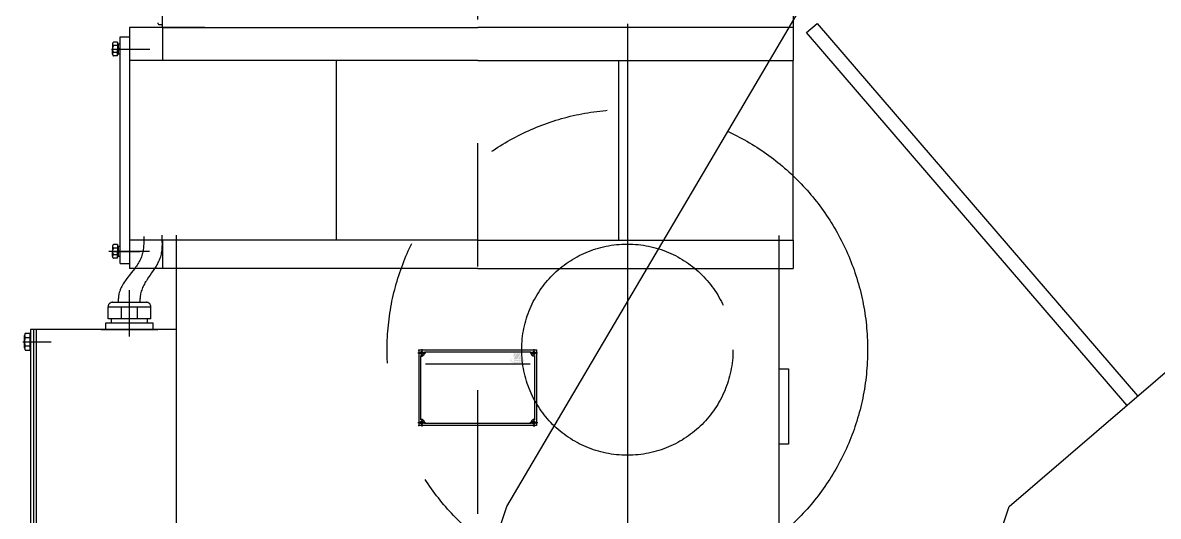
# Model space of a CAD drawing. Header units: millimetres. Extents: x 0 to 14700, y -398 to 10395.
# Drawn here: x 2421 to 3627, y 6252 to 6776 of the extents above; entities that cross this region are included whole.
import ezdxf

# ---------------------------------------------------------------- set-up
doc = ezdxf.new("R2010")
doc.units = ezdxf.units.MM
doc.header["$LTSCALE"] = 350
doc.linetypes.add('G', pattern=[2, 1.25, -0.25, 0.25, -0.25])
doc.linetypes.add('K', pattern=[2.5, 1.25, -0.25, 0.25, -0.25, 0.25, -0.25])
for name, color, linetype in [('01', 7, 'Continuous'), ('05', 142, 'G'), ('07', 6, 'K')]:
    doc.layers.add(name, color=color, linetype=linetype)

# ---------------------------------------------------------------- blocks, each defined once
blk = doc.blocks.new('A$C36681D4F')
at = {"layer": '01', "ltscale": 0.8}
for p, q in [((905.6, 1532.8), (2110.6, 2568.8)), ((701.8, 2046), (1042.1, 1650.1))]:
    blk.add_line(p, q, dxfattribs=at)
at = {"layer": '01', "color": 7, "linetype": 'Continuous', "ltscale": 0.8}
for p, q in [((372, 1532.8), (739, 2155.8)), ((690.4, 2036.2), (701.8, 2046)), ((1030.7, 1640.4), (690.4, 2036.2)), ((312, 1351.3), (372, 1532.8)), ((845.6, 1351.3), (905.6, 1532.8))]:
    blk.add_line(p, q, dxfattribs=at)
at = {"layer": '05', "ltscale": 0.8}
blk.add_line((500.1, 1750.3), (500.1, 249.1), dxfattribs=at)
blk = doc.blocks.new('wtrerwer')
at = {"layer": '07', "linetype": 'K', "ltscale": 1.5}
h = blk.add_hatch(color=6, dxfattribs=at)
h.paths.add_polyline_path([(3814.7, 5813.7), (3818.8, 5813.7), (3818.8, 5813.2), (3814.9, 5807), (3811.5, 5807), (3811.5, 5807.5)])
h.paths.add_polyline_path([(3811.5, 5808.8), (3811.5, 5813.7), (3814, 5813.7)], flags=17)
h.paths.add_polyline_path([(3815.7, 5807), (3818.8, 5812), (3818.8, 5807)])
h.paths.add_polyline_path([(3818.2, 5806.5), (3818.3, 5806.4), (3818.4, 5806.3), (3818.4, 5806.3), (3818.5, 5806.2), (3818.5, 5806.1), (3818.6, 5806), (3818.6, 5806), (3818.6, 5805.9), (3818.6, 5805.8), (3818.6, 5805.6), (3818.6, 5805.5), (3818.6, 5805.4), (3818.5, 5805.3), (3818.5, 5805.3), (3818.4, 5805.2), (3818.3, 5805.1, -0.084274), (3818.3, 5805.1), (3818.2, 5805), (3818.1, 5805), (3818, 5805), (3817.8, 5805), (3817.7, 5804.9), (3817.5, 5804.9), (3817.4, 5804.9), (3817.2, 5805), (3817.1, 5805), (3817, 5805), (3816.9, 5805), (3816.8, 5805.1, -0.084274), (3816.7, 5805.1), (3816.7, 5805.2), (3816.6, 5805.3), (3816.5, 5805.3), (3816.5, 5805.4), (3816.5, 5805.5), (3816.5, 5805.6), (3817.2, 5805.6), (3817.3, 5805.5), (3817.3, 5805.5), (3817.3, 5805.4), (3817.4, 5805.4), (3817.4, 5805.3), (3817.5, 5805.3), (3817.5, 5805.3), (3817.6, 5805.3), (3817.7, 5805.4), (3817.7, 5805.4), (3817.7, 5805.5), (3817.8, 5805.5), (3817.8, 5805.6), (3817.8, 5805.7), (3817.8, 5805.7), (3817.8, 5805.8), (3817.8, 5805.9), (3817.8, 5805.9), (3817.7, 5806), (3817.7, 5806), (3817.7, 5806.1), (3817.6, 5806.1), (3817.6, 5806.1), (3817.5, 5806.1), (3817.5, 5806.1), (3817.4, 5806.1), (3817.4, 5806.1), (3817.3, 5806.1), (3817.3, 5806), (3817.3, 5806), (3817.2, 5805.9), (3816.5, 5805.9), (3816.5, 5806), (3816.5, 5806), (3816.5, 5806.1), (3816.6, 5806.2), (3816.6, 5806.3), (3816.7, 5806.3), (3816.7, 5806.4), (3816.8, 5806.5), (3816.9, 5806.5), (3817, 5806.5), (3817.1, 5806.6, -0.052751), (3817.5, 5806.6, -0.052751), (3817.9, 5806.6), (3818, 5806.5), (3818.2, 5806.5)], flags=17)
h.paths.add_polyline_path([(3815.5, 5806.6), (3816.3, 5806.6), (3816.3, 5804.9), (3815.6, 5804.9), (3815.6, 5805.7), (3814.8, 5804.9), (3814.1, 5804.9), (3814.1, 5806.6), (3814.8, 5806.6), (3814.8, 5805.8)], flags=17)
h.paths.add_polyline_path([(3812.2, 5805.7), (3812, 5805.8), (3811.8, 5806), (3811.8, 5806.1), (3811.8, 5806.2), (3811.8, 5806.3), (3812, 5806.5), (3812.2, 5806.6), (3812.4, 5806.6), (3813.9, 5806.6), (3813.9, 5804.9), (3813.1, 5804.9), (3813.1, 5805.6), (3812.9, 5805.6), (3812.6, 5804.9), (3811.8, 5804.9)], flags=17)
h.paths.add_polyline_path([(3812.7, 5805.9), (3813.1, 5805.9), (3813.1, 5806.2), (3812.7, 5806.2, 1)], flags=16)
edge = h.paths.add_edge_path()
edge.add_ellipse((3815.2, 5806.1), major_axis=(-7.43, 0), ratio=0.39711, start_angle=-56.8675, end_angle=236.8675, ccw=False)
edge.add_ellipse((3815.2, 5806.5), major_axis=(-6.79, 0), ratio=0.377586, start_angle=-53.2631, end_angle=233.2631)
at = {"layer": '07', "color": 6, "linetype": 'K', "ltscale": 1.5}
for p, q in [((3773.2, 4855.6), (3773.2, 6746)), ((3438.2, 6159.8), (3438.2, 6375.8)), ((4108.2, 6375.8), (4108.2, 6124.8)), ((3403.2, 6159.8), (3403.2, 5908.8)), ((3483.2, 6159.8), (3403.2, 6159.8)), ((3435.2, 6162.8), (3438.2, 6162.8)), ((3438.2, 6159.8), (3773.2, 6159.8)), ((3438.2, 6159.8), (3483.2, 6159.8)), ((3438.2, 6159.8), (3483.2, 6159.8)), ((3438.2, 6159.8), (3438.2, 6124.8)), ((4108.2, 6159.8), (3773.2, 6159.8)), ((3385.2, 6142.2), (3385.2, 6136.8)), ((3390.5, 6144), (3386.2, 6144)), ((3390.5, 6140.4), (3386.2, 6140.4)), ((3390.5, 6144), (3390.5, 6136.8)), ((3390.5, 6142.6), (3391.1, 6142.6)), ((3391.1, 6131), (3391.1, 6142.6)), ((3393.2, 6141.9), (3391.1, 6141.9)), ((3391.1, 6141.9), (3391.1, 6131.7)), ((3393.2, 5908.8), (3393.2, 6149.8)), ((3393.2, 6149.8), (3403.2, 6149.8)), ((3393.2, 6131.7), (3393.2, 6141.9)), ((3384.1, 6136.8), (3410.4, 6136.8)), ((3385.2, 6131.4), (3385.2, 6136.8)), ((3390.5, 6133.2), (3386.2, 6133.2)), ((3390.5, 6129.6), (3386.2, 6129.6)), ((3390.5, 6129.6), (3390.5, 6136.8)), ((3390.5, 6131), (3391.1, 6131)), ((3391.1, 6136.8), (3393.2, 6137.8)), ((3393.2, 6136.8), (3391.1, 6135.7)), ((3391.1, 6131.7), (3393.2, 6131.7)), ((3392, 6136.8), (3424.8, 6136.8)), ((3773.2, 6124.8), (3403.2, 6124.8)), ((3403.2, 6123), (3403.2, 5903.8)), ((3623.2, 5933.8), (3623.2, 6124.8)), ((3773.2, 6124.8), (4108.2, 6124.8)), ((3923.2, 5933.8), (3923.2, 6124.8)), ((4108.2, 5933.8), (4108.2, 6124.8)), ((3453.1, 5336.9), (3453.1, 5938.9)), ((4093.2, 5336.9), (4093.2, 5938.8)), ((3385.2, 5927.2), (3385.2, 5921.8)), ((3390.5, 5929), (3386.2, 5929)), ((3390.5, 5925.4), (3386.2, 5925.4)), ((3390.5, 5929), (3390.5, 5921.8)), ((3390.5, 5927.6), (3391.1, 5927.6)), ((3391.1, 5916), (3391.1, 5927.6)), ((3393.2, 5926.9), (3391.1, 5926.9)), ((3391.1, 5926.9), (3391.1, 5916.7)), ((3391.1, 5921.8), (3393.2, 5922.8)), ((3393.2, 5916.7), (3393.2, 5926.9)), ((3773.2, 5933.8), (3403.2, 5933.8)), ((3438.2, 5933.8), (3438.2, 5903.8)), ((3773.2, 5933.8), (4108.2, 5933.8)), ((4108.2, 5933.8), (4108.2, 5903.8)), ((3424.5, 5921.8), (3381.2, 5921.8)), ((3385.2, 5916.4), (3385.2, 5921.8)), ((3385.7, 5921.8), (3414.4, 5921.8)), ((3390.5, 5918.2), (3386.2, 5918.2)), ((3390.5, 5914.6), (3386.2, 5914.6)), ((3390.5, 5914.6), (3390.5, 5921.8)), ((3390.5, 5916), (3391.1, 5916)), ((3393.2, 5921.8), (3391.1, 5920.7)), ((3391.1, 5916.7), (3393.2, 5916.7)), ((3393.2, 5908.8), (3403.2, 5908.8)), ((3773.2, 5903.8), (3403.2, 5903.8)), ((3773.2, 5903.8), (4108.2, 5903.8)), ((3403.2, 5831.4), (3403.2, 5880.7)), ((3380.5, 5850.1), (3380.5, 5863)), ((3380.5, 5863), (3425.9, 5863)), ((3385.3, 5867.8), (3421.2, 5867.8)), ((3394.9, 5850.1), (3394.9, 5863)), ((3403.2, 5831.4), (3403.2, 5869.1)), ((3411.6, 5850.1), (3411.6, 5863)), ((3425.9, 5850.1), (3425.9, 5863)), ((3453.2, 5838.9), (3298.2, 5838.9)), ((3298.2, 5838.9), (3298.2, 5830.9)), ((3301.2, 5838.9), (3301.2, 5582.9)), ((3304.2, 5838.9), (3304.2, 5582.9)), ((3373.2, 5838.9), (3433.2, 5838.9)), ((3378.3, 5838.9), (3378.3, 5846)), ((3378.3, 5846), (3428.2, 5846)), ((3428.2, 5838.9), (3378.3, 5838.9)), ((3425.9, 5850.1), (3380.5, 5850.1)), ((3384.2, 5846), (3384.2, 5850.1)), ((3422.3, 5846), (3422.3, 5850.1)), ((3428.2, 5846), (3428.2, 5838.9)), ((3291.8, 5819.2), (3291.8, 5832.6)), ((3292.5, 5834.8), (3297.6, 5834.8)), ((3292.5, 5830.3), (3297.6, 5830.3)), ((3297.6, 5817), (3297.6, 5834.8)), ((3298.2, 5833.2), (3297.6, 5833.8)), ((3298.2, 5833.2), (3298.2, 5818.6)), ((3289.8, 5825.9), (3320.2, 5825.9)), ((3292.5, 5821.5), (3297.6, 5821.5)), ((3292.5, 5817), (3297.6, 5817)), ((3298.2, 5818.6), (3297.6, 5818)), ((3298.2, 5820.9), (3298.2, 5750.9)), ((3835.7, 5816.9), (3710.7, 5816.9)), ((3710.7, 5816.9), (3710.7, 5736.9)), ((3713.7, 5818.1), (3713.7, 5809.7)), ((3829.9, 5814.9), (3716.6, 5814.9)), ((3832.7, 5817.8), (3832.7, 5810)), ((3835.7, 5816.9), (3835.7, 5736.9)), ((3709.5, 5813.9), (3717.9, 5813.9)), ((3712.7, 5742.7), (3712.7, 5811.1)), ((3828.7, 5813.9), (3836.7, 5813.9)), ((3833.7, 5742.7), (3833.7, 5811.1)), ((3828.7, 5801.9), (3717.7, 5801.9)), ((4093.3, 5796.9), (4103.3, 5796.9)), ((4103.3, 5796.9), (4103.3, 5716.9)), ((3298.2, 5750.9), (3298.2, 5582.9)), ((3713.7, 5744.1), (3713.7, 5735.7)), ((3832.7, 5744.4), (3832.7, 5735.4)), ((3709.7, 5739.9), (3717.8, 5739.9)), ((3835.7, 5736.9), (3710.7, 5736.9)), ((3829.9, 5738.9), (3716.6, 5738.9)), ((3828.4, 5739.9), (3837, 5739.9)), ((4103.3, 5716.9), (4093.3, 5716.9))]:
    blk.add_line(p, q, dxfattribs=at)
for centre, radius in [((3932.1, 5817.4), 255.2), ((3932.1, 5817.4), 112.2), ((3713.7, 5813.9), 1.5), ((3832.7, 5813.9), 1.5), ((3713.7, 5739.9), 1.5), ((3832.7, 5739.9), 1.5)]:
    blk.add_circle(centre, radius, dxfattribs=at)
for centre, radius, start, end in [((3435.2, 6164.8), 2, 180, 270), ((3387.3, 6142.2), 2.1, 121.1245, 238.8755), ((3392.1, 6136.8), 6.88, 148.4851, 211.5149), ((3387.3, 6131.4), 2.1, 121.1245, 238.8755), ((3387.3, 5927.2), 2.1, 121.1245, 238.8755), ((3392.1, 5921.8), 6.88, 148.4851, 211.5149), ((3387.3, 5916.4), 2.1, 121.1245, 238.8755), ((3385.3, 5863), 4.75, 90, 180), ((3421.2, 5863), 4.75, 0, 90), ((3295.8, 5832.6), 3.93, 145.6158, 214.3842), ((3306.5, 5825.9), 14.7, 162.412, 197.588), ((3295.8, 5819.2), 3.93, 145.6158, 214.3842), ((3713.7, 5813.9), 3, 250.5523, 19.462), ((3832.7, 5813.9), 3, 160.538, 289.4477), ((3713.7, 5739.9), 3, 340.538, 109.4477), ((3832.7, 5739.9), 3, 70.5523, 199.462)]:
    blk.add_arc(centre, radius, start, end, dxfattribs=at)
for points in [[(3418.6, 5937.7), (3416, 5916.2), (3392.1, 5876.8), (3391.2, 5867.9)], [(3437.5, 5939.1), (3436.1, 5916.2), (3415.1, 5876.8), (3414.2, 5867.9)]]:
    blk.add_spline(points, degree=3, dxfattribs=at)
for p in [(3391.1, 6136.8), (3393.2, 6136.8), (3391.1, 5921.8), (3391.1, 5921.8), (3391.1, 5921.8), (3393.2, 5921.8), (3393.2, 5921.8), (3393.2, 5921.8), (3710.7, 5816.9), (3710.7, 5816.9), (3835.7, 5816.9), (3710.7, 5736.9)]:
    blk.add_point(p, dxfattribs=at)

msp = doc.modelspace()

# ---------------------------------------------------------------- linework, layer by layer
at = {"layer": '05'}
msp.add_line((3063.47, 6774.98), (3063.47, 3958.11), dxfattribs=at)

# ---------------------------------------------------------------- block references
at = {"layer": '01'}
for name, p in [('A$C36681D4F', (2563.32, 4729.51)), ('wtrerwer', (-868.68, 611.41))]:
    msp.add_blockref(name, p, dxfattribs=at)

doc.saveas('drawing.dxf')
